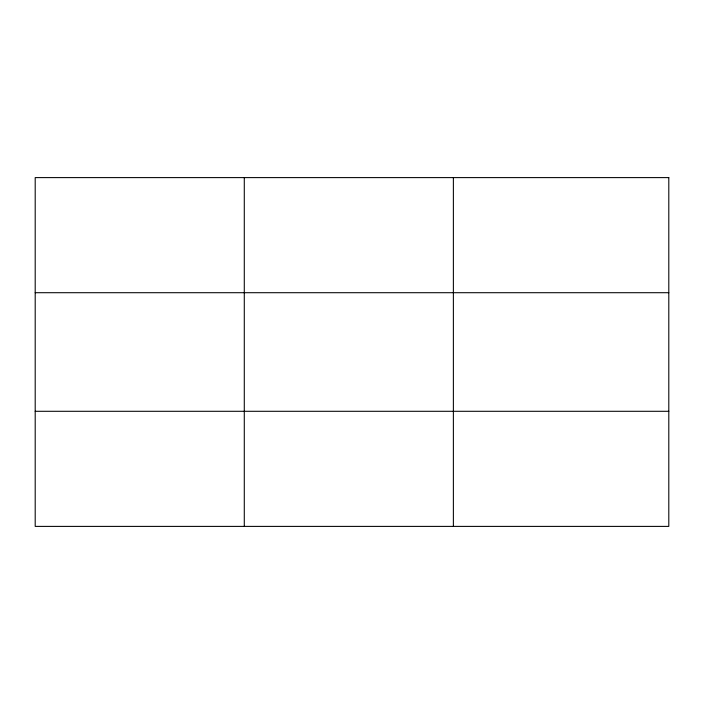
<?xml version="1.0" encoding="UTF-8"?>
<svg xmlns="http://www.w3.org/2000/svg" width="704" height="704" viewBox="0 0 704 704"><rect width="100%" height="100%" fill="white"/><g stroke="black" fill="none" stroke-linecap="round" stroke-linejoin="round"><path stroke-width="1.06" d="M244.288 526.398L244.288 177.602M453.376 526.398L453.376 177.602M35.2 292.706L668.8 292.706M35.2 411.294L668.8 411.294M668.8 177.602L668.8 526.398L35.2 526.398L35.2 177.602L668.8 177.602"/></g></svg>
